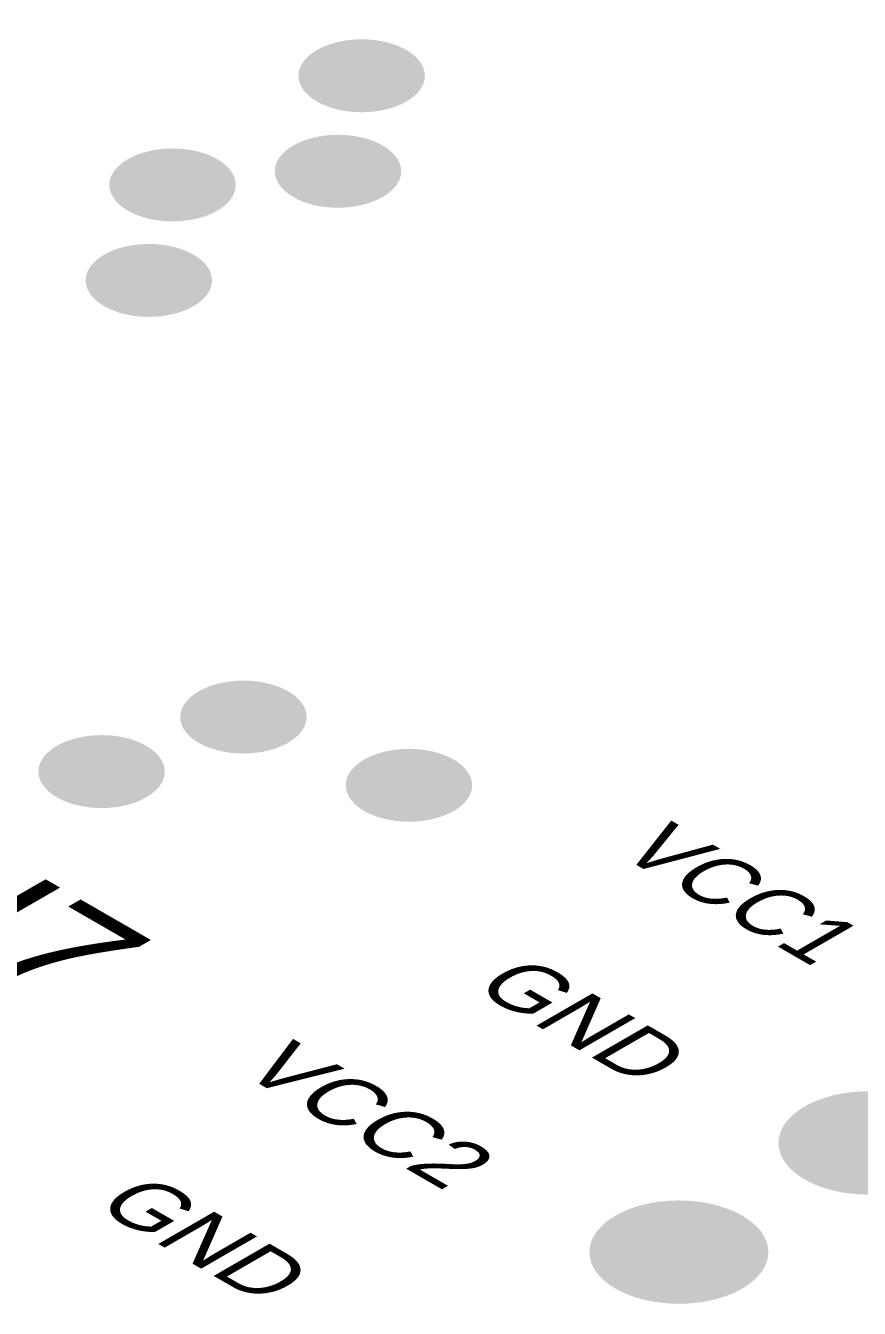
# Model space of a CAD drawing. Header units: millimetres. Extents: x -6 to 177, y -65 to 42.
# Drawn here: x 141.66 to 149.58, y -37.23 to -25.05 of the extents above; entities that cross this region are included whole.
import ezdxf

# ---------------------------------------------------------------- set-up
doc = ezdxf.new("R2010")
doc.units = ezdxf.units.MM
for name, color, linetype, true_color in [('Bottom Layer- Bottom', 7, 'Continuous', 0xffffff), ('Bottom Solder- Bot Mask', 7, 'Continuous', 0xffffff), ('Multi-Layer', 7, 'Continuous', 0xffffff), ('Pad Holes', 7, 'Continuous', 0xffffff), ('Top Layer- Top', 7, 'Continuous', 0xffffff), ('Top Overlay- Top Silk', 7, 'Continuous', 0xffffff), ('Top Solder- Top Mask', 7, 'Continuous', 0xffffff), ('Via Holes', 7, 'Continuous', 0xffffff)]:
    doc.layers.add(name, color=color, linetype=linetype, true_color=true_color)
doc.styles.add('Arial', font='')
doc.styles.get('Arial').set_extended_font_data('Arial')

# ---------------------------------------------------------------- blocks, each defined once
blk = doc.blocks.new('PLS_10_B_221')
at = {"layer": 'Bottom Layer- Bottom', "linetype": 'Continuous', "lineweight": 18}
h = blk.add_hatch(color=7, dxfattribs=at)
edge = h.paths.add_edge_path(flags=0)
edge.add_ellipse((149.659, -35.66), major_axis=(-0.8, 0), ratio=0.57735, start_angle=0, end_angle=360)
h = blk.add_hatch(color=7, dxfattribs=at)
edge = h.paths.add_edge_path(flags=0)
edge.add_ellipse((147.863, -36.697), major_axis=(-0.8, 0), ratio=0.57735, start_angle=0, end_angle=360)
at = {"layer": 'Bottom Solder- Bot Mask', "linetype": 'Continuous', "lineweight": 18}
h = blk.add_hatch(color=7, dxfattribs=at)
edge = h.paths.add_edge_path(flags=0)
edge.add_ellipse((149.659, -35.66), major_axis=(-0.85, 0), ratio=0.57735, start_angle=0, end_angle=360)
h = blk.add_hatch(color=7, dxfattribs=at)
edge = h.paths.add_edge_path(flags=0)
edge.add_ellipse((147.863, -36.697), major_axis=(-0.85, 0), ratio=0.57735, start_angle=0, end_angle=360)
at = {"layer": 'Multi-Layer', "linetype": 'Continuous', "lineweight": 18}
h = blk.add_hatch(color=9, dxfattribs=at)
edge = h.paths.add_edge_path(flags=0)
edge.add_ellipse((149.659, -35.66), major_axis=(-0.8, 0), ratio=0.57735, start_angle=0, end_angle=360)
h = blk.add_hatch(color=9, dxfattribs=at)
edge = h.paths.add_edge_path(flags=0)
edge.add_ellipse((147.863, -36.697), major_axis=(-0.8, 0), ratio=0.57735, start_angle=0, end_angle=360)
at = {"layer": 'Pad Holes', "linetype": 'Continuous', "lineweight": 18}
h = blk.add_hatch(color=7, dxfattribs=at)
edge = h.paths.add_edge_path(flags=0)
edge.add_ellipse((149.659, -35.66), major_axis=(-0.5, 0), ratio=0.57735, start_angle=0, end_angle=360)
h = blk.add_hatch(color=7, dxfattribs=at)
edge = h.paths.add_edge_path(flags=0)
edge.add_ellipse((147.863, -36.697), major_axis=(-0.5, 0), ratio=0.57735, start_angle=0, end_angle=360)
at = {"layer": 'Top Layer- Top', "linetype": 'Continuous', "lineweight": 18}
h = blk.add_hatch(color=7, dxfattribs=at)
edge = h.paths.add_edge_path(flags=0)
edge.add_ellipse((149.659, -35.66), major_axis=(-0.8, 0), ratio=0.57735, start_angle=0, end_angle=360)
h = blk.add_hatch(color=7, dxfattribs=at)
edge = h.paths.add_edge_path(flags=0)
edge.add_ellipse((147.863, -36.697), major_axis=(-0.8, 0), ratio=0.57735, start_angle=0, end_angle=360)
at = {"layer": 'Top Solder- Top Mask', "linetype": 'Continuous', "lineweight": 18}
h = blk.add_hatch(color=7, dxfattribs=at)
edge = h.paths.add_edge_path(flags=0)
edge.add_ellipse((149.659, -35.66), major_axis=(-0.85, 0), ratio=0.57735, start_angle=0, end_angle=360)
h = blk.add_hatch(color=7, dxfattribs=at)
edge = h.paths.add_edge_path(flags=0)
edge.add_ellipse((147.863, -36.697), major_axis=(-0.85, 0), ratio=0.57735, start_angle=0, end_angle=360)

msp = doc.modelspace()

# ---------------------------------------------------------------- hatches: boundary and pattern name
at = {"layer": 'Bottom Layer- Bottom', "linetype": 'Continuous', "lineweight": 18}
h = msp.add_hatch(color=7, dxfattribs=at)
edge = h.paths.add_edge_path(flags=0)
edge.add_ellipse((144.851, -25.522), major_axis=(-0.55, 0), ratio=0.57735, start_angle=0, end_angle=360)
h = msp.add_hatch(color=7, dxfattribs=at)
edge = h.paths.add_edge_path(flags=0)
edge.add_ellipse((144.626, -26.429), major_axis=(-0.55, 0), ratio=0.57735, start_angle=0, end_angle=360)
h = msp.add_hatch(color=7, dxfattribs=at)
edge = h.paths.add_edge_path(flags=0)
edge.add_ellipse((143.055, -26.559), major_axis=(-0.55, 0), ratio=0.57735, start_angle=0, end_angle=360)
h = msp.add_hatch(color=7, dxfattribs=at)
edge = h.paths.add_edge_path(flags=0)
edge.add_ellipse((142.83, -27.466), major_axis=(-0.55, 0), ratio=0.57735, start_angle=0, end_angle=360)
h = msp.add_hatch(color=7, dxfattribs=at)
edge = h.paths.add_edge_path(flags=0)
edge.add_ellipse((143.728, -31.614), major_axis=(-0.55, 0), ratio=0.57735, start_angle=0, end_angle=360)
h = msp.add_hatch(color=7, dxfattribs=at)
edge = h.paths.add_edge_path(flags=0)
edge.add_ellipse((142.381, -32.132), major_axis=(-0.55, 0), ratio=0.57735, start_angle=0, end_angle=360)
h = msp.add_hatch(color=7, dxfattribs=at)
edge = h.paths.add_edge_path(flags=0)
edge.add_ellipse((145.3, -32.262), major_axis=(-0.55, 0), ratio=0.57735, start_angle=0, end_angle=360)
at = {"layer": 'Bottom Solder- Bot Mask', "linetype": 'Continuous', "lineweight": 18}
h = msp.add_hatch(color=7, dxfattribs=at)
edge = h.paths.add_edge_path(flags=0)
edge.add_ellipse((144.851, -25.522), major_axis=(-0.6, 0), ratio=0.57735, start_angle=0, end_angle=360)
h = msp.add_hatch(color=7, dxfattribs=at)
edge = h.paths.add_edge_path(flags=0)
edge.add_ellipse((144.626, -26.429), major_axis=(-0.6, 0), ratio=0.57735, start_angle=0, end_angle=360)
h = msp.add_hatch(color=7, dxfattribs=at)
edge = h.paths.add_edge_path(flags=0)
edge.add_ellipse((143.055, -26.559), major_axis=(-0.6, 0), ratio=0.57735, start_angle=0, end_angle=360)
h = msp.add_hatch(color=7, dxfattribs=at)
edge = h.paths.add_edge_path(flags=0)
edge.add_ellipse((142.83, -27.466), major_axis=(-0.6, 0), ratio=0.57735, start_angle=0, end_angle=360)
h = msp.add_hatch(color=7, dxfattribs=at)
edge = h.paths.add_edge_path(flags=0)
edge.add_ellipse((143.728, -31.614), major_axis=(-0.6, 0), ratio=0.57735, start_angle=0, end_angle=360)
h = msp.add_hatch(color=7, dxfattribs=at)
edge = h.paths.add_edge_path(flags=0)
edge.add_ellipse((142.381, -32.132), major_axis=(-0.6, 0), ratio=0.57735, start_angle=0, end_angle=360)
h = msp.add_hatch(color=7, dxfattribs=at)
edge = h.paths.add_edge_path(flags=0)
edge.add_ellipse((145.3, -32.262), major_axis=(-0.6, 0), ratio=0.57735, start_angle=0, end_angle=360)
at = {"layer": 'Top Layer- Top', "linetype": 'Continuous', "lineweight": 18}
h = msp.add_hatch(color=7, dxfattribs=at)
edge = h.paths.add_edge_path(flags=0)
edge.add_ellipse((144.851, -25.522), major_axis=(-0.55, 0), ratio=0.57735, start_angle=0, end_angle=360)
h = msp.add_hatch(color=7, dxfattribs=at)
edge = h.paths.add_edge_path(flags=0)
edge.add_ellipse((144.626, -26.429), major_axis=(-0.55, 0), ratio=0.57735, start_angle=0, end_angle=360)
h = msp.add_hatch(color=7, dxfattribs=at)
edge = h.paths.add_edge_path(flags=0)
edge.add_ellipse((143.055, -26.559), major_axis=(-0.55, 0), ratio=0.57735, start_angle=0, end_angle=360)
h = msp.add_hatch(color=7, dxfattribs=at)
edge = h.paths.add_edge_path(flags=0)
edge.add_ellipse((142.83, -27.466), major_axis=(-0.55, 0), ratio=0.57735, start_angle=0, end_angle=360)
h = msp.add_hatch(color=7, dxfattribs=at)
edge = h.paths.add_edge_path(flags=0)
edge.add_ellipse((143.728, -31.614), major_axis=(-0.55, 0), ratio=0.57735, start_angle=0, end_angle=360)
h = msp.add_hatch(color=7, dxfattribs=at)
edge = h.paths.add_edge_path(flags=0)
edge.add_ellipse((142.381, -32.132), major_axis=(-0.55, 0), ratio=0.57735, start_angle=0, end_angle=360)
h = msp.add_hatch(color=7, dxfattribs=at)
edge = h.paths.add_edge_path(flags=0)
edge.add_ellipse((145.3, -32.262), major_axis=(-0.55, 0), ratio=0.57735, start_angle=0, end_angle=360)
at = {"layer": 'Top Solder- Top Mask', "linetype": 'Continuous', "lineweight": 18}
h = msp.add_hatch(color=7, dxfattribs=at)
edge = h.paths.add_edge_path(flags=0)
edge.add_ellipse((144.851, -25.522), major_axis=(-0.6, 0), ratio=0.57735, start_angle=0, end_angle=360)
h = msp.add_hatch(color=7, dxfattribs=at)
edge = h.paths.add_edge_path(flags=0)
edge.add_ellipse((144.626, -26.429), major_axis=(-0.6, 0), ratio=0.57735, start_angle=0, end_angle=360)
h = msp.add_hatch(color=7, dxfattribs=at)
edge = h.paths.add_edge_path(flags=0)
edge.add_ellipse((143.055, -26.559), major_axis=(-0.6, 0), ratio=0.57735, start_angle=0, end_angle=360)
h = msp.add_hatch(color=7, dxfattribs=at)
edge = h.paths.add_edge_path(flags=0)
edge.add_ellipse((142.83, -27.466), major_axis=(-0.6, 0), ratio=0.57735, start_angle=0, end_angle=360)
h = msp.add_hatch(color=7, dxfattribs=at)
edge = h.paths.add_edge_path(flags=0)
edge.add_ellipse((143.728, -31.614), major_axis=(-0.6, 0), ratio=0.57735, start_angle=0, end_angle=360)
h = msp.add_hatch(color=7, dxfattribs=at)
edge = h.paths.add_edge_path(flags=0)
edge.add_ellipse((142.381, -32.132), major_axis=(-0.6, 0), ratio=0.57735, start_angle=0, end_angle=360)
h = msp.add_hatch(color=7, dxfattribs=at)
edge = h.paths.add_edge_path(flags=0)
edge.add_ellipse((145.3, -32.262), major_axis=(-0.6, 0), ratio=0.57735, start_angle=0, end_angle=360)
at = {"layer": 'Via Holes', "linetype": 'Continuous', "lineweight": 18}
h = msp.add_hatch(color=7, dxfattribs=at)
edge = h.paths.add_edge_path(flags=0)
edge.add_ellipse((144.851, -25.522), major_axis=(-0.3, 0), ratio=0.57735, start_angle=0, end_angle=360)
h = msp.add_hatch(color=7, dxfattribs=at)
edge = h.paths.add_edge_path(flags=0)
edge.add_ellipse((144.626, -26.429), major_axis=(-0.3, 0), ratio=0.57735, start_angle=0, end_angle=360)
h = msp.add_hatch(color=7, dxfattribs=at)
edge = h.paths.add_edge_path(flags=0)
edge.add_ellipse((143.055, -26.559), major_axis=(-0.3, 0), ratio=0.57735, start_angle=0, end_angle=360)
h = msp.add_hatch(color=7, dxfattribs=at)
edge = h.paths.add_edge_path(flags=0)
edge.add_ellipse((142.83, -27.466), major_axis=(-0.3, 0), ratio=0.57735, start_angle=0, end_angle=360)
h = msp.add_hatch(color=7, dxfattribs=at)
edge = h.paths.add_edge_path(flags=0)
edge.add_ellipse((143.728, -31.614), major_axis=(-0.3, 0), ratio=0.57735, start_angle=0, end_angle=360)
h = msp.add_hatch(color=7, dxfattribs=at)
edge = h.paths.add_edge_path(flags=0)
edge.add_ellipse((142.381, -32.132), major_axis=(-0.3, 0), ratio=0.57735, start_angle=0, end_angle=360)
h = msp.add_hatch(color=7, dxfattribs=at)
edge = h.paths.add_edge_path(flags=0)
edge.add_ellipse((145.3, -32.262), major_axis=(-0.3, 0), ratio=0.57735, start_angle=0, end_angle=360)

# ---------------------------------------------------------------- linework, layer by layer
at = {"color": 252, "linetype": 'Continuous', "lineweight": 13}
for points in [[(133.643, -47.357), (137.267, -45.265), (144.515, -41.08), (155.387, -34.803), (166.258, -28.526), (173.506, -24.342), (177.13, -22.25)], [(133.643, -48.582), (137.267, -46.489), (144.515, -42.305), (155.387, -36.028), (166.258, -29.751), (173.506, -25.567), (177.13, -23.474)]]:
    msp.add_open_spline(points, degree=3, dxfattribs=at)
at = {"color": 163, "linetype": 'Continuous', "lineweight": 18}
msp.add_open_spline([(133.643, -48.582), (137.267, -46.489), (144.515, -42.305), (155.387, -36.028), (166.258, -29.751), (173.506, -25.567), (177.13, -23.474)], degree=3, dxfattribs=at)

# ---------------------------------------------------------------- block references
msp.add_blockref('PLS_10_B_221', (0, 0), dxfattribs=at)

# ---------------------------------------------------------------- texts
at = {"layer": 'Top Overlay- Top Silk', "color": 2, "linetype": 'Continuous', "lineweight": 13, "extrusion": (0, 0.816497, 0.57735), "attachment_point": 7, "text_direction": (0.707107, -0.408248, 0.57735), "line_spacing_factor": 1.047437, "style": 'Arial'}
for s, insert, char_height in [('\\fArial|b0|i0;\\W0.9753;MH7', (138.746, -32.607, 0.268), 1.524), ('\\fArial|b0|i0;\\W0.9544;VCC1', (147.25, -32.906, 0.132), 0.75), ('\\fArial|b0|i0;\\W0.9832;GND', (145.878, -34.188, 0.132), 0.75), ('\\fArial|b0|i0;\\W1.0046;VCC2', (143.658, -34.98, 0.132), 0.75), ('\\fArial|b0|i0;\\W0.9832;GND', (142.286, -36.262, 0.132), 0.75)]:
    msp.add_mtext(s, dxfattribs=dict(at, insert=insert, char_height=char_height))

doc.saveas('drawing.dxf')
